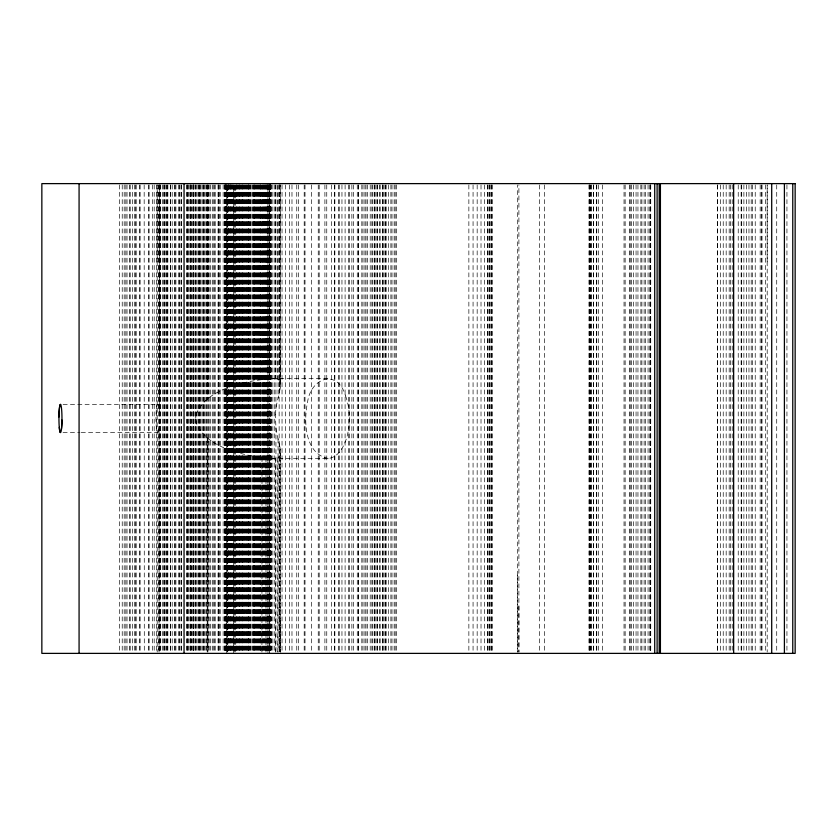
<?xml version="1.0" encoding="UTF-8"?>
<svg xmlns="http://www.w3.org/2000/svg" width="837" height="837" viewBox="0 0 837 837"><rect width="100%" height="100%" fill="white"/><g stroke="black" fill="none" stroke-linecap="round" stroke-linejoin="round"><path stroke-width="0.63" stroke-dasharray="4.18 3.14" d="M157.199 261.908L157.199 184.925L157.199 652.075M159.386 411.699L159.396 184.925L159.396 653.383M279.548 601.332L279.537 652.096L279.548 445.179L278.051 438.776A38.648 17.054 -90 0 1 275.948 427.644L275.363 414.43M275.352 414.43A34.955 20.883 90 0 1 275.948 409.356A38.648 17.054 90 0 1 278.051 398.224L279.548 391.821L279.548 339.77M280.698 619.987L280.698 652.096L280.698 452.984A40.04 2.155 90 0 1 280.479 450.128L280.447 449.678A40.082 7.753 -90 0 1 279.788 446.602L279.537 445.253M279.642 391.151L279.778 390.45A40.082 7.753 -90 0 1 280.447 387.322L280.479 386.872A40.04 2.155 -90 0 1 280.698 384.016L280.698 350.609M517.695 575.092L517.695 652.075L517.695 184.925M518.898 606.406L518.898 652.075L518.898 184.925M767.184 261.908L767.184 184.925L767.184 652.075M195.722 418.165L195.942 415.947A14.103 12.754 90 0 1 196.203 414.775L196.276 414.482M280.667 453.288L280.343 455.349M280.259 455.527L277.905 457.87M196.203 414.461A19.659 17.776 -90 0 1 199.74 407.901A26.648 23.08 -90 0 1 200.284 406.918L203.025 403.319A44.204 38.282 -90 0 1 207.22 399.249L207.89 398.642A62.367 54.007 -90 0 1 211.782 395.755C228.899 384.507 249.572 380.793 269.64 378.763L269.64 184.914L269.702 653.383M261.918 379.653L261.918 184.925M345.587 395.995A38.272 19.136 -90 0 1 348.883 409.868A36.776 18.393 90 0 1 349.364 416.502L349.259 422.779A37.539 18.77 -90 0 1 346.288 438.975C343.526 447.345 338.022 457.504 328.23 458.467L273.103 458.477L277.769 457.933L277.769 652.075M269.922 378.732L272.862 378.533M328.23 458.467C304.731 453.978 303.486 421.22 307.545 402.315C310.569 378.042 337.332 367.903 345.597 395.985M327.811 378.523L273.103 378.523L277.769 379.067L277.769 184.925M63.078 404.407L157.806 404.407M63.026 432.593L79.902 432.593M81.199 432.593L157.764 432.593M272.862 458.467L269.995 458.278M269.64 652.086L269.64 458.237L262.295 457.4M277.905 379.13L280.259 381.473M261.918 652.075L261.991 457.358A217.212 188.105 -90 0 1 251.236 455.778C237.446 453.173 223.563 449.082 211.782 441.245A62.367 54.007 -90 0 1 207.879 438.368L207.21 437.761A44.204 38.282 -90 0 1 203.014 433.692L200.284 430.082A26.648 23.08 90 0 1 199.698 429.14A19.847 17.943 -90 0 1 196.297 422.811L196.203 422.225A14.103 12.754 -90 0 1 195.942 421.053L195.722 418.877M280.343 381.651L280.594 383.231M280.698 383.963L280.698 184.904M786.937 184.925L786.937 652.075M776.726 184.925L776.726 652.075M765.646 184.925L765.719 652.075M762.015 184.925L762.015 652.075M761.701 184.925L761.701 652.075M760.163 184.925L760.163 652.075M755.225 184.925L755.225 652.075M752.536 184.925L752.536 652.075M751.207 184.925L751.207 652.075M748.969 184.925L748.969 652.075M746.531 184.925L746.531 652.075M743.894 184.925L743.894 652.075M741.708 184.925L741.708 652.075M741.122 184.925L741.122 652.075M738.224 184.925L738.224 652.075M732.208 184.925L732.208 652.075M730.523 184.925L730.523 652.075M729.173 184.925L729.173 652.075M726.16 184.925L726.16 652.075M723.22 184.925L723.22 652.075M720.375 184.925L720.375 652.075M717.644 184.925L717.644 652.075M717.361 184.925L717.361 652.075M650.757 184.925L650.757 653.383M650.611 184.925L650.611 652.075M650.161 184.925L650.161 652.075M649.899 184.925L649.899 653.383M648.058 184.925L648.058 653.383M645.337 184.925L645.337 652.075M644.124 184.925L644.124 652.075M641.906 184.925L641.906 652.075M640.87 184.925L640.87 652.075M637.951 184.925L637.951 652.075M636.057 184.925L636.057 652.075M633.682 184.925L633.682 652.075M631.516 184.925L631.516 652.075M630.219 184.925L630.219 652.075M629.34 184.925L629.34 652.075M625.145 184.925L625.145 652.075M624.036 184.925L624.036 652.075M602.64 184.925L602.64 652.075M598.622 184.925L598.622 652.075M596.771 184.925L596.771 652.075M596.635 184.925L596.635 652.075M593.559 184.925L593.559 653.383M593.464 184.925L593.464 652.075M591.142 184.925L591.142 652.075M591.058 184.925L591.058 652.075M590.252 184.925L590.252 652.075M589.572 184.925L589.572 652.075M589.206 184.925L589.206 653.383M589.06 184.925L589.06 653.383M544.353 184.925L544.353 652.075M539.426 184.925L539.426 652.075M492.334 184.925L492.334 653.383M491.601 184.925L491.601 653.383M491.392 184.925L491.392 652.075M490.105 184.925L490.105 653.383M489.76 184.925L489.76 652.075M489.08 184.925L489.08 653.383M487.877 184.925L487.877 653.383M487.437 184.925L487.437 652.075M484.477 184.925L484.477 652.075M481.013 184.925L481.013 652.075M477.163 184.925L477.163 652.075M473.062 184.925L473.062 652.075M468.866 184.925L468.866 652.075M396.686 184.925L396.686 652.075M395.158 184.925L395.158 652.075M394.133 184.925L394.133 652.075M391.998 184.925L391.998 652.075M390.889 184.925L390.889 652.075M388.577 184.925L388.577 652.075M386.171 184.925L386.171 652.075M385.344 184.925L385.344 653.383M384.926 184.925L384.926 652.075M383.649 184.925L383.649 652.075M382.676 184.925L382.676 652.075M382.342 184.925L382.342 652.075M380.176 184.925L380.176 652.075M379.506 184.925L379.506 652.075M377.477 184.925L377.477 652.075M377.068 184.925L377.068 652.075M375.907 184.925L375.907 652.075M374.767 184.925L374.767 652.075M374.254 184.925L374.254 652.075M372.768 184.925L372.768 652.075M371.89 184.925L371.89 652.075M370.205 184.925L370.205 652.075M367.569 184.925L367.569 652.075M366.01 184.925L366.01 652.075M364.942 184.925L364.942 652.075M362.996 184.925L362.996 652.075M361.835 184.925L361.835 652.075M358.665 184.925L358.665 652.075M358.267 184.925L358.267 652.075M357.263 184.925L357.263 652.075M353.434 184.925L353.434 652.075M351.875 184.925L351.875 652.075M349.604 184.925L349.604 652.075M348.6 184.925L348.6 652.075M345.095 184.925L345.095 652.075M341.956 184.925L341.956 652.075M339.247 184.925L339.247 652.075M338.347 184.925L338.347 652.075M334.873 184.925L334.873 652.075M334.329 184.925L334.329 652.075M331.609 184.925L331.609 652.075M326.754 184.925L326.754 652.075M324.902 184.925L324.902 652.075M319.19 184.925L319.19 652.075M318.238 184.925L318.238 652.075M311.657 184.925L311.605 652.075M305.013 184.925L305.013 652.075M304.187 184.925L304.187 652.075M298.474 184.925L298.474 652.075M296.758 184.925L296.758 652.075M291.977 184.925L291.977 652.075M289.372 184.925L289.372 652.075M285.532 184.925L285.532 652.075M282.038 184.925L282.038 652.075M280.343 184.925L280.447 387.322M280.447 449.678L280.343 652.075M279.537 184.904L279.548 391.821M279.359 184.914L279.359 380.04M279.359 456.96L279.359 652.086M279.139 184.925L279.139 652.075M278.051 184.914L278.051 398.224M278.051 438.776L278.051 652.086M275.948 184.925L275.948 409.356M275.948 427.644L275.948 652.075M275.582 184.914L275.582 378.596M275.582 458.404L275.582 652.086M274.756 184.925L274.756 652.075M272.862 184.914L272.862 652.086M271.157 184.925L271.209 653.383M270.926 184.925L271.01 653.383M270.822 184.925L270.822 653.383M270.571 184.925L270.696 653.383M270.424 184.925L270.424 652.075M270.246 184.925L270.246 653.383M270.1 184.925L270.1 653.383M269.891 184.925L269.891 652.075M269.493 184.925L269.493 652.075M269.263 184.925L269.263 652.075M269.022 184.925L269.022 653.383M268.771 184.925L268.771 653.383M268.51 184.925L268.51 652.075M268.238 184.925L268.238 652.075M267.641 184.925L267.652 653.383M267.558 184.925L267.558 652.075M267.338 184.925L267.338 652.075M267.003 184.925L267.003 653.383M266.574 184.925L266.668 653.383M266.333 184.925L266.333 653.383M265.978 184.925L265.978 379.171M265.978 457.829L265.978 652.075M265.601 184.925L265.622 652.075M265.224 184.925L265.224 653.383M264.837 184.925L264.848 653.383M264.419 184.925L264.419 653.383M264.011 184.925L264.011 653.383M263.613 184.925L263.613 653.383M263.184 184.925L263.184 653.383M262.745 184.925L262.734 652.075M262.295 184.925L262.295 653.383M261.385 184.925L261.364 653.383M260.841 184.925L260.841 652.075M260.673 184.925L260.673 653.383M260.38 184.925L260.422 653.383M259.941 184.925L259.941 652.075M259.428 184.925L259.428 652.075M258.947 184.925L258.947 652.075M258.424 184.925L258.424 653.383M257.932 184.925L257.932 652.075M257.388 184.925L257.398 653.383M256.875 184.925L256.875 653.383M256.331 184.925L256.352 652.075M255.787 184.925L255.787 653.383M255.264 184.925L255.264 652.075M254.699 184.925L254.699 653.383M254.281 184.925L254.186 653.383M254.145 184.925L254.145 653.383M253.611 184.925L253.59 652.075M253.36 184.925L253.36 652.075M252.492 184.925L252.481 652.075M251.927 184.925L251.937 653.383M250.786 184.925L250.786 653.383M250.232 184.925L250.232 653.383M249.656 184.925L249.677 653.383M249.091 184.925L249.091 652.075M248.746 184.925L248.746 652.075M248.526 184.925L248.526 653.383M248.233 184.925L248.233 652.075M247.94 184.925L247.94 653.383M247.386 184.925L247.386 653.383M246.779 184.925L246.81 653.383M246.371 184.925L246.371 652.075M245.67 184.925L245.649 652.075M245.084 184.925L245.084 653.383M244.53 184.925L244.509 653.383M243.944 184.925L243.965 653.383M243.379 184.925L243.41 653.383M242.856 184.925L242.856 652.075M242.364 184.925L242.364 652.075M242.259 184.925L242.259 652.075M241.705 184.925L241.736 653.383M241.192 184.925L241.192 652.075M240.627 184.925L240.627 652.075M240.093 184.925L240.093 653.383M239.57 184.925L239.57 653.383M239.455 184.925L239.455 652.075M239.037 184.925L239.037 653.383M238.482 184.925L238.482 652.075M237.98 184.925L237.98 652.075M237.457 184.925L237.457 652.075M236.944 184.925L236.944 652.075M236.568 184.925L236.568 652.075M236.442 184.925L236.442 652.075M235.94 184.925L235.94 653.383M235.479 184.925L235.479 653.383M234.496 184.925L234.496 652.075M234.046 184.925L234.057 653.383M233.607 653.383L233.607 184.925L233.575 652.075M233.157 184.925L233.157 652.075M232.707 184.925L232.707 653.383M232.278 184.925L232.278 653.383M231.859 184.925L231.859 653.383M231.451 184.925L231.451 652.075M231.043 184.925L231.043 652.075M230.866 184.925L230.866 652.075M230.667 184.925L230.667 653.383M230.29 184.925L230.29 653.383M229.924 184.925L229.913 652.075M229.547 184.925L229.547 652.075M229.223 184.925L229.223 653.383M228.783 184.925L228.825 653.383M228.564 184.925L228.564 652.075M228.449 184.925L228.449 652.075M228.25 184.925L228.229 652.075M227.936 184.925L227.936 652.075M227.382 184.925L227.382 653.383M227.099 184.925L227.109 652.075M226.869 184.925L226.869 653.383M226.639 653.383L226.639 184.925L226.607 652.075M226.398 184.925L226.398 653.383M226.189 184.925L226.178 653.383M225.98 184.925L225.98 653.383M225.624 184.925L225.624 652.075M225.467 184.925L225.467 653.383M225.268 184.925L225.237 652.075M225.09 184.925L225.069 653.383M224.965 184.925L224.975 653.383M224.745 184.925L224.797 653.383M224.619 184.925L224.651 653.383M223.134 184.925L223.134 652.075M220.162 184.925L220.162 652.075M219.754 184.925L219.754 652.075M218.677 184.925L218.677 652.075M218.415 184.925L218.415 652.075M218.038 184.925L218.038 652.075M215.214 184.925L215.214 652.075M214.345 184.925L214.345 652.075M213.247 184.925L213.247 652.075M212.253 184.925L212.253 652.075M210.61 184.925L210.61 653.383M209.041 184.925L209.041 652.075M208.8 184.925L208.8 652.075M207.89 184.925L207.89 398.642M207.89 438.358L207.89 652.075M207.356 184.925L207.356 652.075M207.21 184.925L207.21 399.239M207.21 437.761L207.21 652.075M206.373 184.925L206.373 652.075M205.912 184.925L205.912 652.075M204.741 184.925L204.741 652.075M203.841 184.925L203.841 652.075M203.517 184.925L203.517 652.075M202.533 184.925L202.533 652.075M201.047 184.925L201.1 652.075M200.221 184.925L200.273 652.075M199.698 184.925L199.698 652.075M199.185 184.925L199.185 652.075M198.756 184.925L198.756 652.075M197.93 184.925L197.93 652.075M196.297 184.925L196.297 652.075M195.722 184.925L195.722 652.075M195.251 184.925L195.251 652.075M193.943 184.925L193.943 652.075M193.786 184.925L193.786 652.075M193.556 184.925L193.556 652.075M193.117 184.925L193.117 653.383M192.112 184.925L192.112 652.075M191.537 184.925L191.506 653.383M190.721 184.925L190.867 652.075M190.522 184.925L190.522 653.383M190.062 184.925L190.166 653.383M188.932 184.925L188.932 652.075M188.043 184.925L188.043 652.075M187.561 184.925L187.561 652.075M187.143 184.925L187.143 652.075M186.379 184.925L186.379 652.075M181.671 184.925L181.671 652.075M181.451 184.925L181.451 652.075M180.028 184.925L180.028 652.075M179.578 184.925L179.578 652.075M178.511 184.925L178.511 652.075M175.927 184.925L175.927 652.075M175.09 184.925L175.09 652.075M174.441 184.925L174.441 652.075M172.213 184.925L172.213 652.075M170.717 184.925L170.706 652.075M170.298 184.925L170.298 652.075M167.871 184.925L167.871 653.383M167.369 184.925L167.369 652.075M166.469 184.925L166.469 652.075M165.967 184.925L165.967 652.075M164.805 184.925L164.805 652.075M164.544 184.925L164.544 652.075M163.414 184.925L163.414 652.075M162.368 184.925L162.294 653.383M160.714 184.925L160.714 652.075M160.275 184.925L160.275 652.075M159.804 184.925L159.804 653.383M159.239 184.914L159.302 410.622M159.302 426.378L159.239 652.086M159.04 184.925L159.072 408.456M159.072 428.544L159.04 652.075M158.402 184.925L158.402 652.075M156.655 184.925L156.655 652.075M154.186 184.925L154.186 652.075M152.679 184.925L152.679 652.075M149.112 184.925L149.112 652.075M148.526 184.925L148.526 652.075M144.163 184.925L144.288 652.075M140.124 184.925L140.124 652.075M139.35 184.925L139.35 652.075M136.201 184.925L136.201 652.075M135.395 184.925L135.395 653.383M134.705 184.925L134.705 652.075M132.612 184.925L132.612 652.075M130.206 184.925L130.206 652.075M129.526 184.925L129.526 652.075M127.025 184.925L127.025 653.383M125.853 184.925L125.853 652.075M124.19 184.925L124.19 652.075M122.223 184.925L122.223 652.075M119.576 184.925L119.576 652.075M159.396 411.773A14.093 1.977 90 0 1 159.595 415.769A14.083 1.977 -90 0 1 159.396 425.227M158.904 429.674A14.093 1.831 90 0 1 156.435 428.021A14.093 1.831 90 0 1 156.435 408.979A14.093 1.831 90 0 1 158.904 407.326M267.955 653.383L267.955 184.925L267.945 653.383M234.998 652.075L234.998 184.925L234.977 652.075M227.737 652.075L227.737 184.925L227.654 652.075"/><path stroke-width="1.26" d="M792.765 183.617L792.765 653.383M784.405 183.617L784.405 653.383M771.704 183.617L771.704 653.383M733.651 183.617L733.651 653.383M660.414 183.617L660.414 653.383M659.19 183.617L659.19 653.383M657.108 183.617L657.108 653.383M654.712 183.617L654.712 653.383M184.046 183.617L184.046 653.383M79.076 183.617L79.076 653.383M60.62 404.491A14.093 1.507 -90 0 0 58.967 420.666A14.093 1.507 -90 0 0 61.07 431.39A14.093 1.507 -90 0 0 61.635 409.659A14.093 1.507 90 0 0 60.034 404.972A14.093 1.507 90 0 0 58.956 416.993M60.295 432.509A14.093 1.507 90 0 1 59.291 427.341M61.959 420.007A14.093 1.507 90 0 1 61.404 429.475M795.15 183.617L41.85 183.617L41.85 653.383L795.15 653.383L795.15 183.617"/></g></svg>
